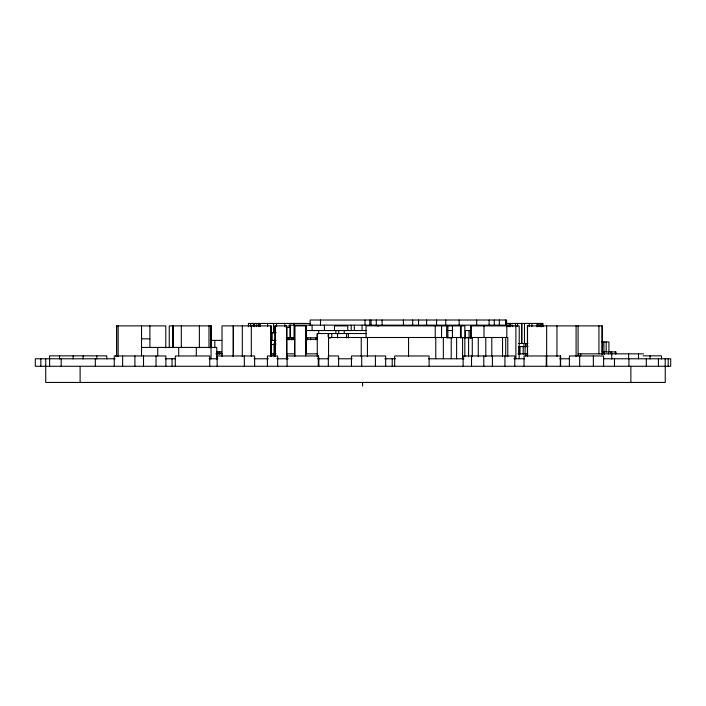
<?xml version="1.0" encoding="UTF-8"?>
<svg xmlns="http://www.w3.org/2000/svg" width="706" height="706" viewBox="0 0 706 706"><rect width="100%" height="100%" fill="white"/><g stroke="black" fill="none" stroke-linecap="round" stroke-linejoin="round"><path stroke-width="1.06" d="M116.596 325.89L116.596 356.592L116.596 325.89L165.778 325.89L165.778 347.723M233.298 356.592L233.298 325.89L233.298 356.451M242.308 356.451L242.308 325.89M251.31 356.451L251.31 325.89M270.998 356.451L270.998 325.89M271.148 356.451L271.148 325.89L222.019 325.89L222.019 356.451M275.102 356.451L275.102 325.89L286.751 325.89L286.751 359.027M286.751 358.63L286.751 325.89M294.72 356.451L294.72 325.89L306.369 325.89L306.369 353.847M328.555 358.657L328.555 333.532C325.978 339.542 333.964 339.542 331.379 333.532M335.888 330.549L335.888 333.532L338.695 333.532L338.695 330.549M344.228 333.532L344.237 330.549M366.035 337.892L366.035 325.801L447.878 325.907L447.869 337.812L452.449 337.812L452.449 325.907M435.24 337.892L435.24 325.801M441.568 337.892L441.577 325.801M447.869 337.812L446.686 337.706L446.695 325.801M519.219 358.63L519.219 325.89L470.787 325.89L470.787 337.953M527.417 356.451L527.417 325.89L602.492 325.89L602.492 354.271M527.523 356.451L527.523 325.89M546.629 356.451L546.629 325.89M556.955 356.451L556.955 325.89M576.087 356.451L576.087 325.89M327.699 333.532L329.34 333.532M310.516 323.436L248.415 323.436L248.415 326.701M506.405 323.436L543.002 323.436L543.002 326.701M446.616 325.907L464.848 325.89L464.822 356.654M286.054 327.478L289.928 327.478M366.317 330.549L306.148 330.549L306.148 337.803M452.449 330.584L446.695 330.479M465.325 330.549L470.461 330.549L470.461 337.803M270.716 332.623L276.099 332.623M317.276 356.477L317.268 333.532L366.149 333.532M328.555 337.494L507.773 337.494L507.773 356.654M286.177 337.803L294.049 337.803M305.557 337.803L317.674 337.803M463.895 337.803L471.749 337.803M141.535 338.836L149.893 338.836M286.751 339.357L294.72 339.357M306.369 339.357L317.276 339.357L317.268 333.532M210.556 340.389L221.79 340.389M270.477 340.389L276.099 340.389M601.786 341.942L608.934 341.942L608.934 351.888M273.963 343.495L275.79 343.495M518.619 343.495L527.885 343.495M275.79 344.528L270.866 344.528L270.866 340.389M518.76 346.602L528.035 346.602M141.535 347.423L216.76 347.423L216.76 358.939M216.83 351.888L221.79 351.888M602.421 351.888L602.642 341.942M215.859 353.847L222.266 353.847M270.539 353.847L275.993 353.847M286.751 353.847L294.72 353.847M305.689 353.847L317.276 353.847M518.027 353.847L527.894 353.847M578.09 353.847L643.634 353.847M115.669 355.842L116.949 355.842M643.069 355.842L661.496 355.842L661.496 358.975M115.043 358.78L35.3 358.78L35.3 366.273L670.7 366.273L670.7 358.78L603.489 358.78M165.213 358.78L175.344 358.78M209.1 358.78L217.872 358.78M254.063 358.78L268.359 358.78M276.805 358.78L288.216 358.78M317.656 358.78L328.784 358.78M338.077 358.78L352.188 358.78M384.744 358.78L395.519 358.78M428.533 358.78L463.93 358.78M513.853 358.78L524.664 358.78M559.699 358.78L569.371 358.78M376.889 325.801L378.945 325.819M668.194 358.78L668.194 366.273M665.246 366.273L665.246 382.449L45.731 382.449L45.731 358.78M665.193 358.78L665.193 366.273M658.424 358.78L658.424 366.273M650.049 355.842L650.049 358.975M646.308 358.78L646.308 366.273M638.498 353.847L638.498 358.78M630.864 366.273L630.864 382.449M628.914 358.78L628.914 366.273M628.658 353.847L628.658 358.78M616.011 353.935L616.011 351.888L602.968 351.888L602.968 353.935M615.323 351.888L615.323 353.935M614.485 358.78L614.485 366.273M611.749 353.847L611.749 359.027M611.581 351.888L611.581 353.935M611.017 351.888L611.017 353.935M608.457 351.888L608.457 353.935M606.18 341.942L606.18 351.888M604.477 351.888L604.477 353.935M604.371 351.888L604.371 353.935M603.895 341.942L603.895 351.888M603.612 366.273L603.612 355.965L569.38 355.965L569.38 366.273M601.865 325.89L601.865 354.271M598.944 325.89L598.944 353.847M593.349 355.965L593.349 366.273M580.729 353.847L580.729 355.921M579.644 355.965L579.644 366.273M578.09 325.89L578.09 355.921M560.599 366.273L560.599 355.965L524.037 355.965L524.037 366.273M560.361 355.965L560.361 366.273M546.726 355.965L546.726 366.273M546.276 355.965L546.276 366.273M541.873 323.436L541.873 326.701M541.749 323.436L541.749 326.693M540.417 323.436L540.417 326.701M539.084 323.436L539.084 326.701M537.884 323.436L537.884 326.719M536.834 323.436L536.834 326.719M531.918 323.436L531.918 326.746M529.244 323.436L529.244 326.604M525.908 343.495L525.908 346.602M525.626 343.495L525.626 346.602M525.749 353.847L525.749 355.921M525.096 346.602L525.096 354.253M524.479 323.436L524.479 343.495M523.914 343.495L523.914 346.602M523.181 346.602L523.181 354.253M521.902 323.436L521.902 343.495M521.584 323.436L521.584 343.495M520.013 346.602L520.013 354.253M518.954 346.602L518.954 354.253M517.63 323.436L517.63 326.516M515.892 325.89L515.892 358.78M515.574 323.436L515.574 326.516M515.442 323.436L515.442 326.622M514.78 366.273L514.78 355.965L463.127 355.965L463.127 366.273M512.706 326.701L512.706 325.157L288.948 325.157L288.948 327.478M510.667 325.157L510.667 326.701M510.262 323.436L510.262 325.563M509.326 325.157L509.326 326.701M508.902 325.157L508.902 326.701M506.829 325.89L506.829 337.494M506.732 325.157L506.732 326.701M506.59 325.157L506.59 320.012L310.128 320.012L310.128 325.157M505.708 337.494L505.708 356.654M505.54 320.012L505.54 325.157M504.931 355.965L504.931 366.273M502.54 337.494L502.54 356.654M499.327 320.012L499.327 325.157M494.288 320.012L494.288 325.157M492.409 355.965L492.409 366.273M491.791 337.494L491.791 356.654M489.108 320.012L489.108 325.157M485.79 337.494L485.79 356.654M484.007 325.89L484.007 337.494M483.804 355.965L483.804 366.273M478.271 337.494L478.271 356.654M476.682 320.012L476.682 325.157M472.279 337.494L472.279 356.654M471.52 355.965L471.52 366.273M471.087 325.89L471.087 337.953M469.031 330.549L469.031 337.803M468.599 337.494L468.599 356.654M465.448 330.549L465.448 337.803M462.58 337.494L462.58 358.78M461.221 325.89L461.221 337.936M460.462 325.89L460.462 337.936M459.156 320.012L459.156 325.157M456.614 337.494L456.614 358.78M451.222 337.494L451.222 358.78M445.742 320.012L445.742 325.157M443.359 337.494L443.359 358.78M436.599 320.012L436.599 325.157M435.77 337.494L435.77 358.78M429.098 366.273L429.098 355.965L394.654 355.965L394.654 366.273M426.627 320.012L426.627 325.157M418.561 320.012L418.561 325.157M412.701 320.012L412.701 325.157M408.562 337.494L408.562 356.654M403.382 320.012L403.382 325.157M392.218 358.78L392.218 366.273M385.67 366.273L385.67 355.965L351.438 355.965L351.438 366.273M382.096 320.012L382.096 325.157M376.298 320.012L376.298 325.157M375.407 355.965L375.407 366.273M371.056 320.012L371.056 325.157M369.803 320.012L369.803 325.157M367.429 337.494L367.429 356.654M365.028 320.012L365.028 325.157M362.602 382.449L362.602 385.988M362.072 325.157L362.072 330.426M361.701 355.965L361.701 366.273M361.243 337.494L361.243 356.654M354.341 325.157L354.341 330.426M351.235 325.157L351.235 330.426M348.349 333.532L348.349 337.927M347.784 330.549L347.784 325.89L334.485 325.89L334.485 330.549M346.567 333.532L346.567 337.927M338.598 366.273L338.598 355.965L328.334 355.965L328.334 366.273M337.556 333.532L337.556 337.927M324.407 325.157L324.407 330.426M320.489 320.012L320.489 325.157M318.724 330.549L318.724 333.656M318.706 358.78L318.706 366.273M318.618 366.273L318.618 355.965L287.095 355.965L287.095 366.273M318.309 355.965L318.309 366.273M315.873 337.803L315.873 339.895M312.114 325.157L312.114 330.426M310.569 337.803L310.569 339.895M307.675 337.803L307.675 339.895M305.689 325.89L305.689 355.921M294.72 325.89L294.72 355.921M294.464 353.847L294.464 355.921M294.146 323.436L294.146 325.563M294.049 325.157L294.031 339.939M291.896 337.803L291.896 339.992M290.501 325.157L290.501 337.803M289.928 325.157L289.928 337.803M289.019 337.803L289.019 339.992M284.827 323.436L284.827 326.622M277.687 366.273L277.687 355.965L267.424 355.965L267.424 366.273M276.505 323.436L276.505 326.622M275.102 325.89L275.102 355.921M274.89 340.389L274.89 344.528M274.043 344.528L274.043 354.315M273.584 323.436L273.584 333.003M273.24 353.847L273.24 355.921M272.172 332.623L272.172 340.389M271.113 353.847L271.113 355.921M270.936 344.528L270.936 354.315M267.583 323.436L267.583 326.499M260.267 323.436L260.267 326.499M259.234 323.436L259.234 326.622M258.211 323.436L258.211 326.622M256.296 323.436L256.296 326.622M254.628 366.273L254.628 355.965L217.166 355.965L217.166 366.273M254.381 323.436L254.381 326.693M253.251 323.436L253.251 326.613M250.612 323.436L250.612 326.613M248.636 323.436L248.636 326.613M244.32 355.965L244.32 366.273M219.778 351.888L219.778 353.935M219.054 351.888L219.054 353.935M217.43 351.888L217.43 353.935M214.845 340.389L214.845 347.705M211.182 347.723L211.182 325.89L169.246 325.89L169.246 347.723M211.076 325.89L211.032 358.939M210.962 325.89L210.962 347.723M209.735 366.273L209.735 355.965L175.291 355.965L175.291 366.273M208.985 325.89L208.985 347.723M199.366 325.89L199.366 347.723M196.286 347.423L196.286 355.798M181.31 325.89L181.31 347.723M178.706 347.423L178.706 355.798M173.438 325.89L173.438 347.396M172.608 325.89L172.608 347.723M172.035 358.78L172.035 366.273M165.892 366.273L165.892 355.965L114.248 355.965L114.248 366.273M157.756 347.423L157.756 355.798M156.044 355.965L156.044 366.273M149.893 325.89L149.893 347.423M143.521 355.965L143.521 366.273M141.535 325.89L141.535 355.798M134.917 355.965L134.917 366.273M122.641 355.965L122.641 366.273M118.176 325.89L118.176 356.451M106.756 358.975L106.756 355.842L49.579 355.842L49.632 366.273M96.784 355.842L96.784 358.975M95.319 358.78L95.319 366.273M83.132 355.842L83.132 358.975M80.113 366.273L80.113 382.449M73.168 355.842L73.168 358.975M61.193 358.78L61.193 366.273M59.542 355.842L59.542 358.975M40.851 358.78L40.851 366.273"/></g></svg>
